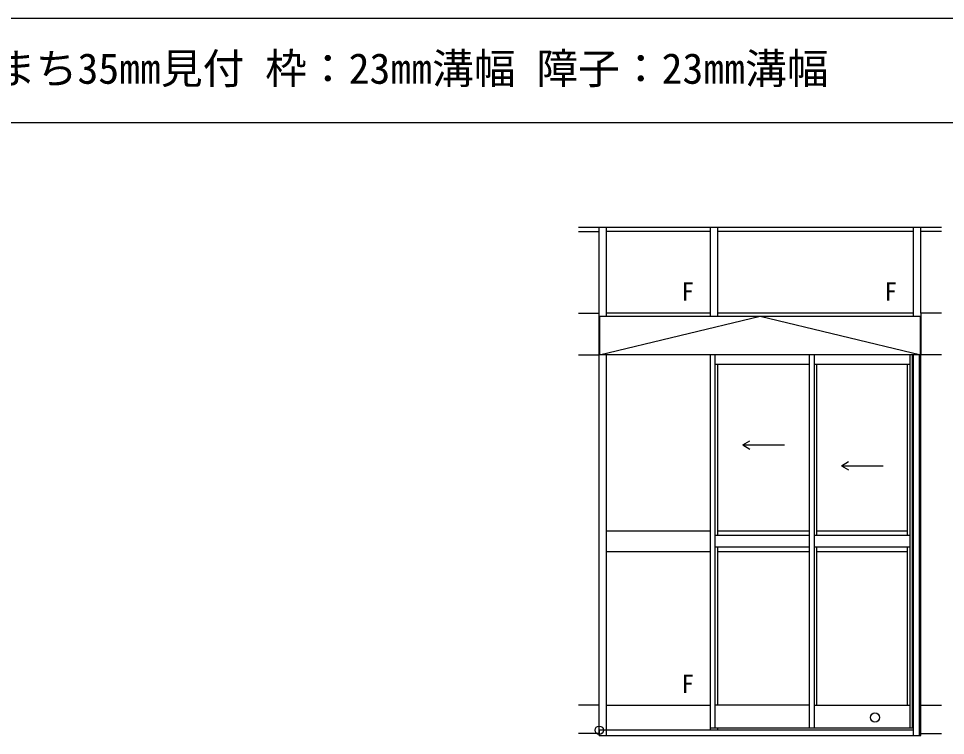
# Model space of a CAD drawing. Units: millimetres, scale not verified. Extents: x -437 to 438, y -681 to 679.
# Drawn here: x 0.7 to 222.7, y 472.2 to 644 of the extents above; entities that cross this region are included whole.
import ezdxf
from ezdxf.enums import TextEntityAlignment as Align

# ---------------------------------------------------------------- set-up
doc = ezdxf.new("R2010")
doc.units = ezdxf.units.MM
doc.header["$LTSCALE"] = 4
doc.header["$PDMODE"] = 32
doc.header["$PDSIZE"] = 2
for name, color, linetype in [('0-1_USER1', 3, 'Continuous'), ('0-2_YKK_11', 7, 'Continuous'), ('0-5_YKK_A1', 4, 'Continuous'), ('0-7_YKK_ZWAK', 7, 'Continuous')]:
    doc.layers.add(name, color=color, linetype=linetype)
doc.styles.add('ＭＳ ゴシック', font='')
doc.styles.get('ＭＳ ゴシック').set_extended_font_data('MS Gothic')

msp = doc.modelspace()

# ---------------------------------------------------------------- linework, layer by layer
at = {"layer": '0-2_YKK_11'}
msp.add_point((139.8, 473.425), dxfattribs=at)
at = {"layer": '0-5_YKK_A1'}
for p, q in [((134.8, 594), (221.8, 594)), ((134.8, 592.95), (139.8, 592.95)), ((166.425, 592.95), (141.55, 592.95)), ((166.425, 572.675), (166.425, 594)), ((168.175, 572.675), (168.175, 594)), ((215.05, 592.95), (168.175, 592.95)), ((221.8, 592.95), (216.8, 592.95)), ((134.8, 573.425), (139.8, 573.425)), ((166.425, 573.425), (141.55, 573.425)), ((215.05, 573.425), (168.175, 573.425)), ((216.8, 573.425), (216.8, 563.425)), ((221.8, 573.425), (216.8, 573.425)), ((139.8, 572.675), (216.8, 572.675)), ((139.905, 572.675), (139.905, 563.425)), ((216.695, 572.675), (216.695, 563.425)), ((134.8, 563.425), (139.8, 563.425)), ((216.8, 563.425), (139.8, 563.425)), ((166.425, 473.425), (166.425, 563.425)), ((167.575, 473.925), (167.575, 563.425)), ((191.325, 473.925), (191.325, 563.425)), ((214.275, 473.925), (214.275, 563.425)), ((214.8, 473.925), (214.8, 563.425)), ((215.05, 472.175), (215.05, 563.425)), ((216.55, 472.175), (216.55, 563.394)), ((221.8, 563.425), (216.8, 563.425)), ((167.575, 561.175), (190.175, 561.175)), ((168.175, 520.075), (168.175, 561.175)), ((191.325, 561.175), (214.275, 561.175)), ((191.925, 520.075), (191.925, 561.175)), ((213.675, 520.075), (213.675, 561.175)), ((174.175, 541.8), (175.907, 542.8)), ((174.175, 541.8), (184.175, 541.8)), ((174.175, 541.8), (175.907, 540.8)), ((197.8, 536.8), (199.532, 537.8)), ((197.8, 536.8), (207.8, 536.8)), ((197.8, 536.8), (199.532, 535.8)), ((166.425, 521.175), (141.55, 521.175)), ((190.175, 520.075), (167.575, 520.075)), ((190.175, 521.175), (168.175, 521.175)), ((214.275, 520.075), (191.325, 520.075)), ((213.675, 521.175), (191.925, 521.175)), ((166.425, 516.175), (141.55, 516.175)), ((190.175, 517.275), (167.575, 517.275)), ((168.175, 479.425), (168.175, 517.275)), ((190.175, 516.175), (168.175, 516.175)), ((214.275, 517.275), (191.325, 517.275)), ((191.925, 479.425), (191.925, 517.275)), ((213.675, 516.175), (191.925, 516.175)), ((213.675, 479.425), (213.675, 517.275)), ((139.8, 479.425), (134.8, 479.425)), ((141.55, 479.425), (166.425, 479.425)), ((190.175, 479.425), (167.575, 479.425)), ((191.325, 479.425), (214.275, 479.425)), ((216.8, 479.425), (221.8, 479.425)), ((214.8, 473.925), (166.425, 473.925)), ((168.175, 473.425), (168.175, 473.925)), ((139.8, 472.675), (134.8, 472.675)), ((139.8, 472.175), (141.55, 472.175)), ((215.05, 472.175), (216.8, 472.175)), ((216.8, 472.675), (221.8, 472.675))]:
    msp.add_line(p, q, dxfattribs=at)
for points in [[(139.8, 472.175), (139.8, 479.425), (139.8, 563.425), (139.8, 573.425), (139.8, 592.95), (139.8, 594)], [(141.55, 572.675), (141.55, 592.95), (141.55, 594)], [(215.05, 572.675), (215.05, 592.95), (215.05, 594)], [(216.8, 573.425), (216.8, 592.95), (216.8, 594)], [(139.905, 563.425), (178.353, 572.675), (216.8, 563.425)], [(141.55, 472.175), (141.55, 477.8), (141.55, 563.425)], [(190.175, 473.925), (190.175, 480.175), (190.175, 563.425)], [(216.8, 472.175), (216.8, 479.425), (216.8, 563.425)]]:
    msp.add_lwpolyline(points, dxfattribs=at)
msp.add_lwpolyline([(139.8, 472.175), (215.05, 472.175), (215.05, 473.425), (139.8, 473.425)], close=True, dxfattribs=at)
msp.add_circle((205.85, 476.475), 1.1, dxfattribs=at)
at = {"layer": '0-7_YKK_ZWAK'}
for p, q in [((438.3, 644), (-436.7, 644)), ((438.3, 619), (-436.7, 619))]:
    msp.add_line(p, q, dxfattribs=at)

# ---------------------------------------------------------------- texts
at = {"layer": '0-1_USER1', "style": 'ＭＳ ゴシック'}
msp.add_text('自動ドア【ダブルスライド】 エンジン外付 方立35㎜見付 たてかまち35㎜見付 枠：23㎜溝幅 障子：23㎜溝幅', height=7.331, dxfattribs=at).set_placement((-300.086, 626.159), align=Align.BOTTOM_LEFT)
at = {"layer": '0-5_YKK_A1', "style": 'ＭＳ ゴシック'}
for p in [(159.498, 575.063), (208.123, 575.063), (159.498, 481.063)]:
    msp.add_text('F', height=4.399, dxfattribs=at).set_placement(p, align=Align.BOTTOM_LEFT)

doc.saveas('drawing.dxf')
